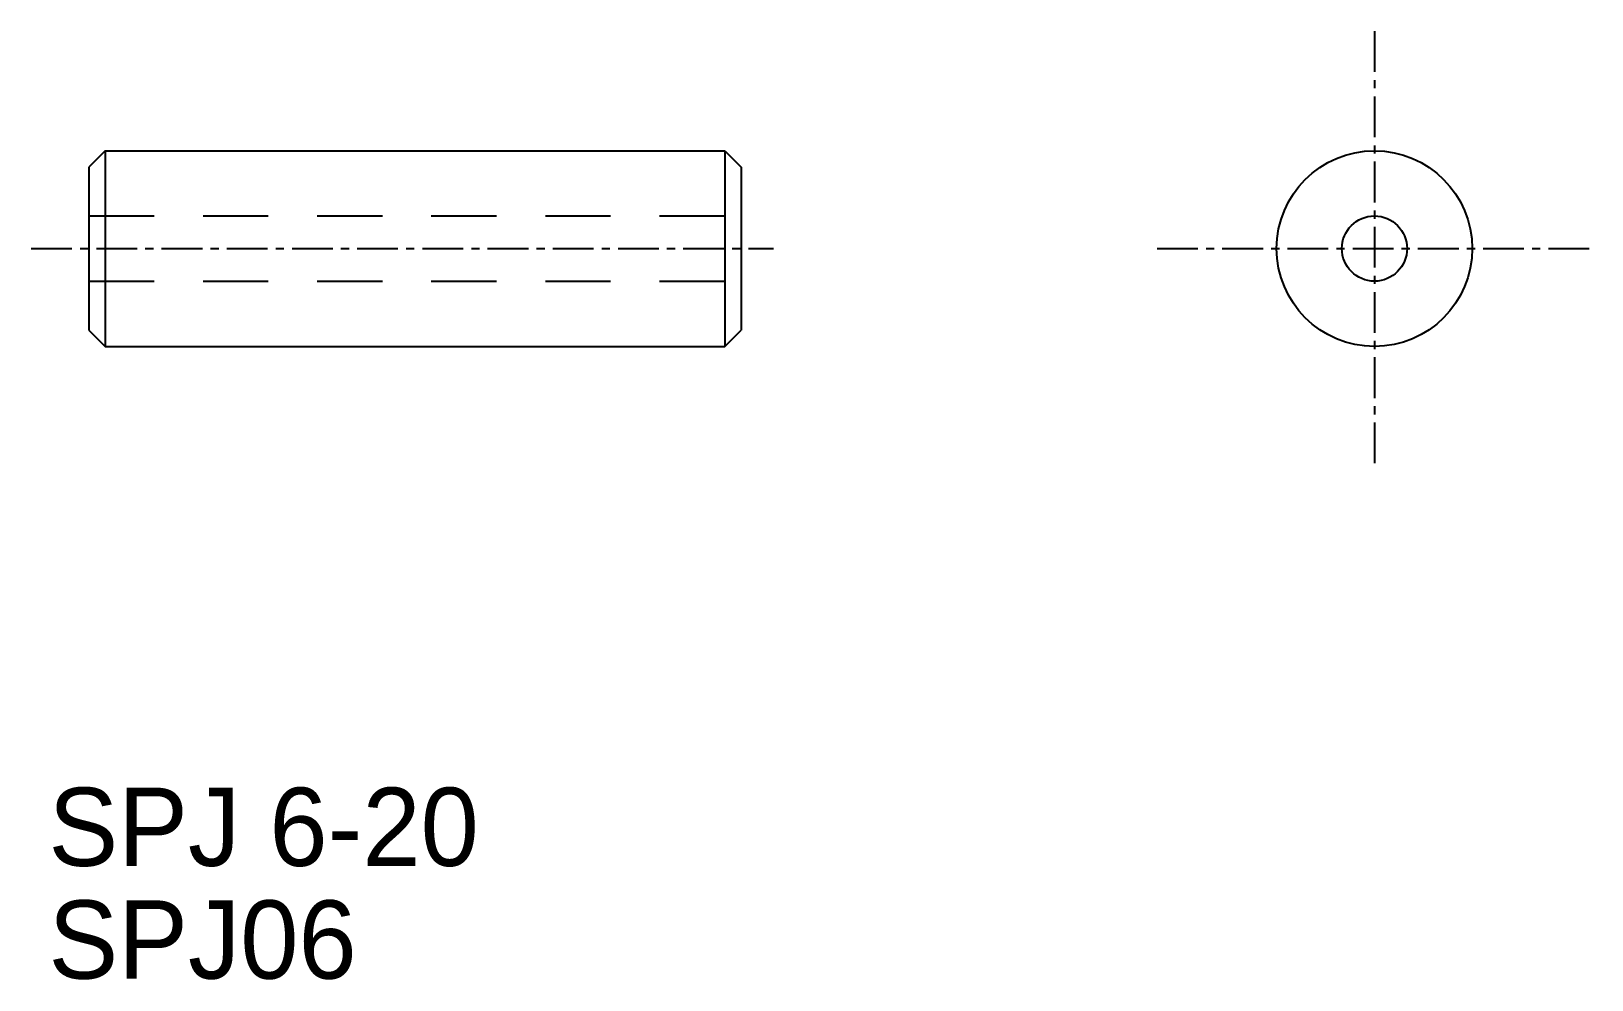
# Model space of a CAD drawing. Extents: x 320.4 to 368.2, y 113.8 to 142.9.
import ezdxf

# ---------------------------------------------------------------- set-up
doc = ezdxf.new("R2010")
doc.units = 0
doc.linetypes.add('CENTER', pattern=[2, 1.25, -0.25, 0.25, -0.25])
doc.linetypes.add('DASHED', pattern=[3.5, 2, -1.5])
doc.layers.get('0').update_dxf_attribs({"linetype": 'CONTINUOUS'})
doc.layers.add('CENTER', color=1, linetype='CENTER')

msp = doc.modelspace()

# ---------------------------------------------------------------- linework, layer by layer
at = {"color": 7, "linetype": 'CONTINUOUS'}
for p, q in [((322.655, 139.236), (322.155, 138.736)), ((322.655, 139.236), (341.655, 139.236)), ((322.655, 139.236), (322.655, 133.236)), ((341.655, 139.236), (341.655, 133.236)), ((341.655, 139.236), (342.155, 138.736)), ((322.155, 138.736), (322.155, 133.736)), ((342.155, 138.736), (342.155, 133.736)), ((322.155, 133.736), (322.655, 133.236)), ((341.655, 133.236), (342.155, 133.736)), ((322.655, 133.236), (341.655, 133.236))]:
    msp.add_line(p, q, dxfattribs=at)
for p, q in [((342.155, 137.486), (342.155, 137.486)), ((342.155, 136.236), (342.155, 136.236))]:
    msp.add_line(p, q)
at = {"color": 3, "linetype": 'DASHED'}
for p, q in [((322.155, 137.236), (342.155, 137.236)), ((322.155, 135.236), (342.155, 135.236))]:
    msp.add_line(p, q, dxfattribs=at)
at = {"color": 7, "linetype": 'CONTINUOUS'}
for radius in [3, 1]:
    msp.add_circle((361.584, 136.236), radius, dxfattribs=at)
at = {"layer": 'CENTER', "color": 1, "linetype": 'CENTER'}
for p, q in [((361.584, 142.902), (361.584, 129.57)), ((320.384, 136.236), (343.155, 136.236)), ((354.918, 136.236), (368.25, 136.236))]:
    msp.add_line(p, q, dxfattribs=at)

# ---------------------------------------------------------------- texts
at = {"color": 7, "linetype": 'CONTINUOUS'}
for s, p in [('SPJ 6-20', (320.912, 117.304)), ('SPJ06', (320.912, 113.847))]:
    msp.add_text(s, height=2.4, dxfattribs=at).set_placement(p)

doc.saveas('drawing.dxf')
